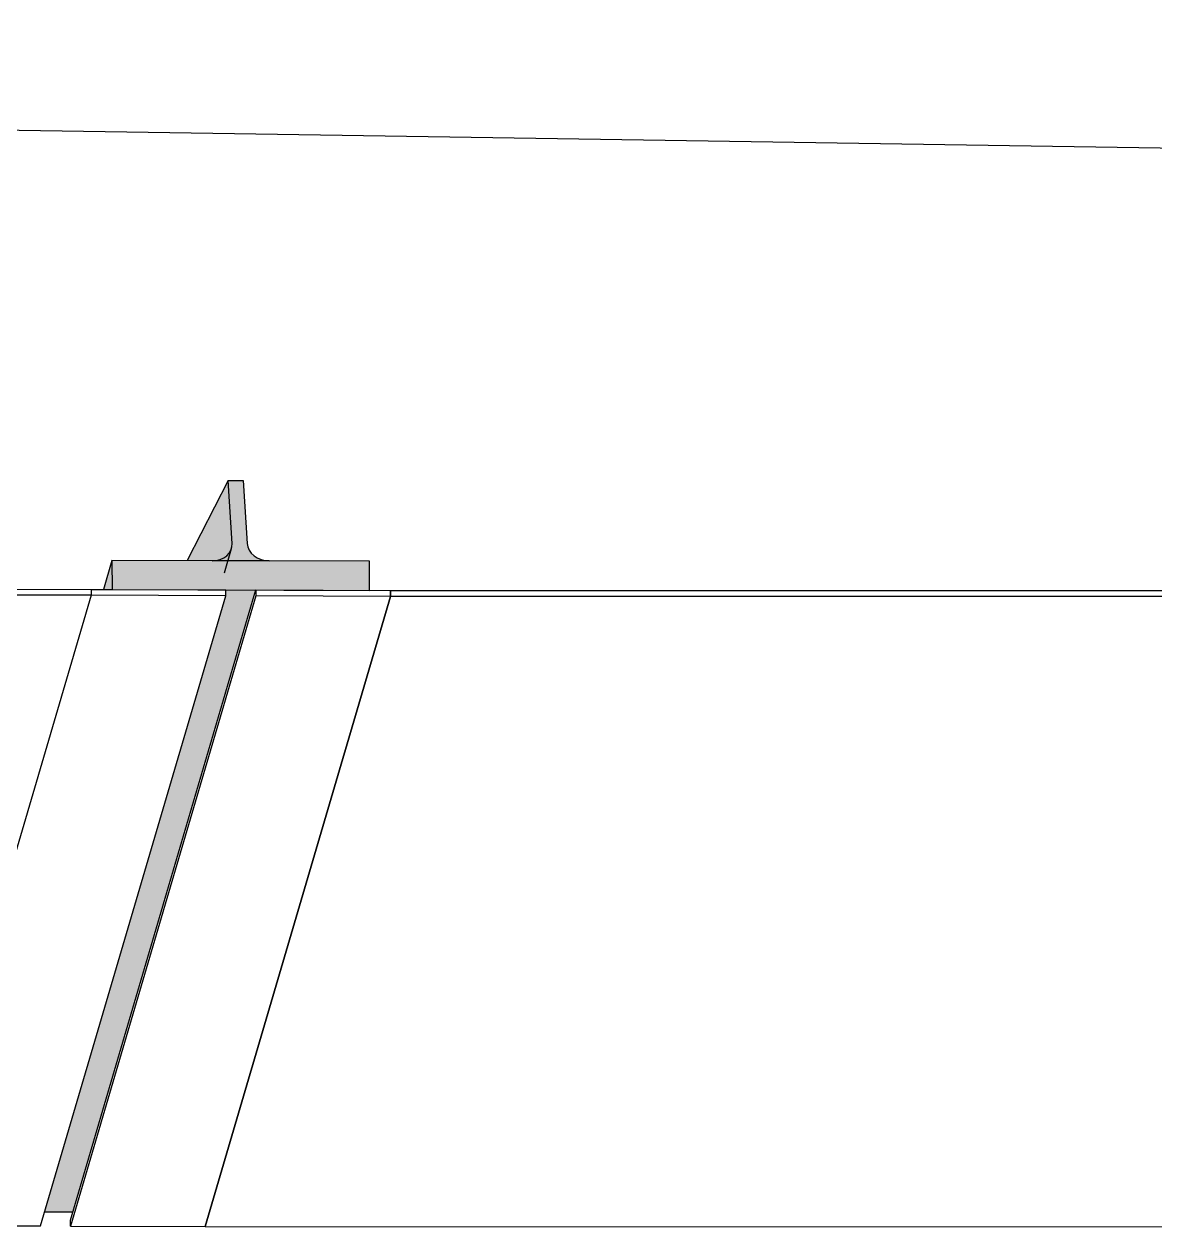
# Model space of a CAD drawing. Header units: metres. Extents: x -1164 to -1017, y 3 to 563.
# Drawn here: x -1037.543 to -1036.788, y 509.505 to 510.308 of the extents above; entities that cross this region are included whole.
import ezdxf

# ---------------------------------------------------------------- set-up
doc = ezdxf.new("R2010")
doc.units = ezdxf.units.M
doc.layers.add('A-DETL-GENF', color=7, linetype='Continuous', lineweight=9)
doc.layers.add('A-GENM', color=7, linetype='Continuous', lineweight=35)

# ---------------------------------------------------------------- blocks, each defined once
blk = doc.blocks.new('BR08_GEN_POST_0 - 360UB_BASE-V579-DRG 2873021 - motorway level drainage')
at = {"layer": 'A-GENM', "lineweight": 25, "true_color": 0xcbc2be}
for points in [[(-1105.763356562118, 509.9493850087981), (-1105.75805721174, 509.9502451048825), (-1105.753672186963, 509.9527336928326), (-1105.75126548059, 509.9568397484652), (-1105.750205569784, 509.9630331788774), (-1105.752648786826, 510.0030032068979), (-1105.780175754496, 509.9494466560531), (-1105.768038685821, 509.9494021701497)], [(-1105.725388081698, 509.9492458432218), (-1105.730794979621, 509.9501451808349), (-1105.735486273894, 509.9526670361468), (-1105.738766760259, 509.956471907692), (-1105.740085137696, 509.9608906401355), (-1105.742657081453, 510.0029665843778), (-1105.752648786826, 510.0030032068979), (-1105.750895157801, 509.9564274795467), (-1105.753766934454, 509.9526670361468), (-1105.758455640621, 509.9501451808349), (-1105.763356562118, 509.9493850087981), (-1105.750074604473, 509.9493363265419)], [(-1105.751879411805, 509.9547513961926), (-1105.750157747721, 509.9594599087962), (-1105.751386678896, 509.9564274795466)], [(-1105.830263767377, 509.9302131311596), (-1105.830262129188, 509.9302634461658), (-1105.830300988121, 509.9496303796825), (-1105.836003177974, 509.9302337749024), (-1105.831897361737, 509.9302190069375)], [(-1105.658404719399, 509.9295949816258), (-1105.658443655695, 509.9490004723373), (-1105.830300495795, 509.9493850087981), (-1105.830262040022, 509.9302190069375), (-1105.658425000106, 509.9295950545723)], [(-1105.856360505529, 509.5148073889641), (-1105.734528073788, 509.9298681139749), (-1105.754324486821, 509.9295446603644), (-1105.754433558611, 509.9255831288626), (-1105.875172631536, 509.5148763409035), (-1105.85797927391, 509.5148133222233)]]:
    blk.add_hatch(color=9, dxfattribs=at).paths.add_polyline_path(points)
at = {"layer": 'A-GENM', "color": 254, "lineweight": 25, "true_color": 0xd4d4d4}
for p, q in [((-1105.752648786825, 510.0030032068975), (-1105.780175754495, 509.9494466560528)), ((-1105.750074604472, 509.960890640135), (-1105.752648786825, 510.0030032068975)), ((-1105.752648786825, 510.0030032068975), (-1105.742657081452, 510.0029665843775)), ((-1105.742657081452, 510.0029665843775), (-1105.740082899098, 509.960854017615)), ((-1105.755215766205, 509.9413989895526), (-1105.750440546875, 509.9576424055855)), ((-1105.83030098812, 509.9496303796821), (-1105.836003177973, 509.9302337749021)), ((-1105.763356562117, 509.9493850087977), (-1105.83030098812, 509.9496303796821)), ((-1105.83030098812, 509.9496303796821), (-1105.830262040022, 509.930219006937)), ((-1105.725388081697, 509.9492458432215), (-1105.763356562117, 509.9493850087977)), ((-1105.658443655694, 509.949000472337), (-1105.725388081697, 509.9492458432215)), ((-1105.658404707596, 509.9295890995919), (-1105.658443655694, 509.949000472337)), ((-1105.830262040022, 509.930219006937), (-1105.658404707596, 509.9295890995919)), ((-1105.875172631535, 509.5148763409032), (-1105.856360505528, 509.5148073889638)), ((-1105.875172631535, 509.5148763409032), (-1105.856360505528, 509.5148073889638))]:
    blk.add_line(p, q, dxfattribs=at)
at = {"layer": 'A-GENM', "color": 254, "lineweight": 25, "true_color": 0xd4d4d4, "flags": 128}
for points in [[(-1105.763356562117, 509.9493850087977), (-1105.760641136943, 509.9495970688668), (-1105.758057211739, 509.9502451048822), (-1105.755704085302, 509.9513042131834), (-1105.753672186962, 509.9527336928322), (-1105.752039601432, 509.9544786097277), (-1105.750869068059, 509.9564719076918), (-1105.750205569783, 509.9586369854016), (-1105.750074604472, 509.960890640135)], [(-1105.740082899098, 509.960854017615), (-1105.739676298522, 509.9585983925455), (-1105.73874775749, 509.9564274795463), (-1105.737332959314, 509.9544247055867), (-1105.735486273893, 509.9526670361464), (-1105.733278668314, 509.9512220174767), (-1105.73079497962, 509.9501451808347), (-1105.728130654575, 509.9494779084484), (-1105.725388081697, 509.9492458432215)]]:
    blk.add_lwpolyline(points, dxfattribs=at)
blk = doc.blocks.new('SCR_B_08_SW_4 - SCR_B_08_SW_4-5547766-DRG 2873021 - motorway level drainage')
at = {"layer": 'A-GENM', "color": 254, "lineweight": 25, "true_color": 0xd4d4d4}
for p, q in [((-0.8770076167960661, 0.4177078785941308), (0.122132154853316, 0.421036186175317)), ((0.1221321548533161, 0.4210361861753052), (0.136120914060866, 0.4210361861753119)), ((0.1221321548533156, 0.421036186175303), (0.1221543522002174, 0.4170747357482902)), ((0.13612264142598, 0.421036186175312), (0.2120598926155361, 0.4210361861753481)), ((0.2120820899626706, 0.4170747357483485), (0.2120598926155366, 0.4210361861753056)), ((0.12216778423963, 0.4170747572014328), (-0.8769719874097494, 0.4137464496200294)), ((0.1221543522002172, 0.4170747357483532), (2.219734713468866e-05, -0.003961450427015102)), ((0.08994993510912117, -0.003961450426910875), (0.21208208996267, 0.4170747357484619)), ((0.2120820899626699, 0.4170747357484618), (0.1221543522002172, 0.4170747357483532)), ((2.219734713468866e-05, -0.003961450427015102), (0.08994993510912117, -0.003961450426910875))]:
    blk.add_line(p, q, dxfattribs=at)
blk = doc.blocks.new('SCR_B_08_SW_5 - SCR_B_08_SW_5-5548585-DRG 2873021 - motorway level drainage')
at = {"layer": 'A-GENM', "color": 254, "lineweight": 25, "true_color": 0xd4d4d4}
for p, q in [((-1.0890675094123, -0.003328307581113641), (-0.9669355529548979, 0.417707194646081)), ((-0.9669353545585184, 0.4177078785941785), (-0.8770076167960656, 0.4177078785941334)), ((-0.9669353545585188, 0.4177078785941689), (-0.9669131572116172, 0.4137464281672135)), ((-0.8770076167960661, 0.4177078785941308), (0.122132154853316, 0.421036186175317)), ((-0.8769854194491632, 0.4137464281670999), (-0.877007616796065, 0.4177078785940556)), ((-0.8770076167960655, 0.4177078785940532), (-0.8769719874097504, 0.4137464496201134)), ((-0.9669131572116164, 0.4137464281671163), (-1.089045312064933, -0.007289758008129216)), ((-0.999117574302713, -0.007289758008049388), (-0.8769854272487406, 0.4137464012790777)), ((-0.8769719874097494, 0.4137464496200294), (-0.9991041422630654, -0.007289736555222638)), ((-0.8769854194491643, 0.4137464281671961), (-0.9669131572116164, 0.4137464281671163)), ((0.12216778423963, 0.4170747572014328), (-0.8769719874097494, 0.4137464496200294)), ((-1.089045312064934, -0.007289758008093413), (-1.0890675094123, -0.003328307581135163)), ((-1.089045312064933, -0.007289758008129216), (-0.999117574302713, -0.007289758008049388)), ((-0.9991041422630654, -0.007289736555222739), (3.562938654632602e-05, -0.003961428973819296))]:
    blk.add_line(p, q, dxfattribs=at)

msp = doc.modelspace()

# ---------------------------------------------------------------- linework, layer by layer
at = {"layer": 'A-DETL-GENF', "color": 161, "lineweight": 25, "true_color": 0xa3a3ff}
msp.add_line((-1042.14032150181, 510.3075564678494), (-1032.725571216511, 510.1624427099023), dxfattribs=at)

# ---------------------------------------------------------------- block references
at = {"layer": 'A-GENM', "color": 254, "lineweight": 25, "true_color": 0xd4d4d4}
msp.add_blockref('BR08_GEN_POST_0 - 360UB_BASE-V579-DRG 2873021 - motorway level drainage', (68.34582455852751, 0), dxfattribs=at)
for name, p, rotation in [('SCR_B_08_SW_4 - SCR_B_08_SW_4-5547766-DRG 2873021 - motorway level drainage', (-1037.622073632489, 509.5096692704942), 359.7939171252756), ('SCR_B_08_SW_5 - SCR_B_08_SW_5-5548585-DRG 2873021 - motorway level drainage', (-1036.423090227954, 509.5086850478885), 359.7939171253127)]:
    msp.add_blockref(name, p, dxfattribs=dict(at, rotation=rotation))

doc.saveas('drawing.dxf')
